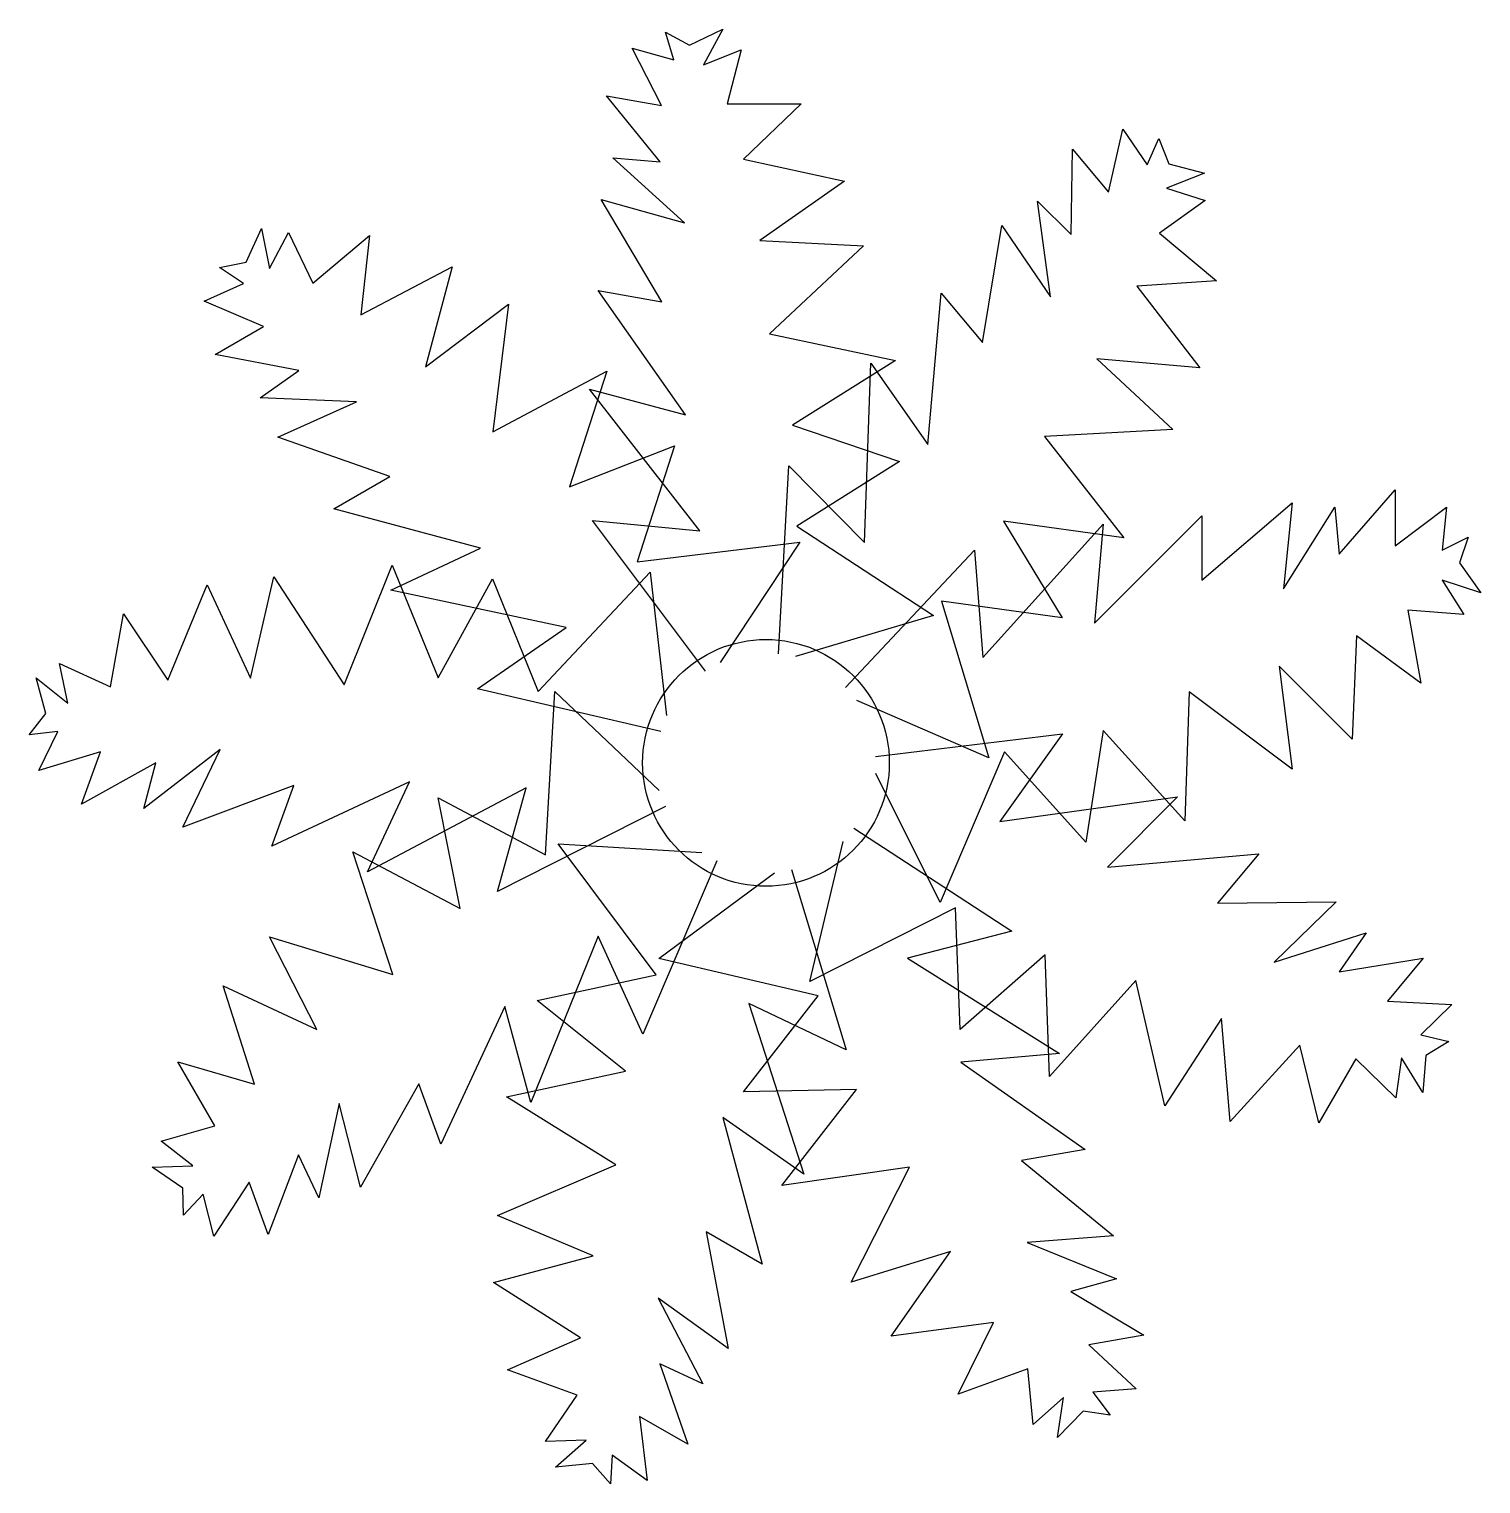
# Model space of a CAD drawing. Extents: x -2987 to 2898, y -2922 to 2974.
import ezdxf

# ---------------------------------------------------------------- set-up
doc = ezdxf.new("R2010")
doc.units = 0
doc.header["$LTSCALE"] = 1000
doc.header["$MEASUREMENT"] = 0
doc.layers.get('0').update_dxf_attribs({"linetype": 'CONTINUOUS'})

msp = doc.modelspace()

# ---------------------------------------------------------------- linework, layer by layer
for p, q in [((-373.4, 2850), (-406.7, 2961.9)), ((-406.7, 2961.9), (-309.9, 2909.4)), ((-309.9, 2909.4), (-174.7, 2974)), ((-174.7, 2974), (-253.4, 2828.8)), ((-423.8, 2664.5), (-541.9, 2897.3)), ((-541.9, 2897.3), (-373.4, 2850)), ((-253.4, 2828.8), (-101.1, 2890.3)), ((-101.1, 2890.3), (-157.5, 2670.5)), ((-428.8, 2435.6), (-646.7, 2703.8)), ((-646.7, 2703.8), (-423.8, 2664.5)), ((-157.5, 2670.5), (143.1, 2670.5)), ((143.1, 2670.5), (-90.9, 2446.7)), ((1388, 2313.5), (1447.3, 2567.8)), ((1447.3, 2567.8), (1545.9, 2423.2)), ((1237.1, 2141.4), (1242.5, 2486.9)), ((1242.5, 2486.9), (1388, 2313.5)), ((1545.9, 2423.2), (1592.3, 2530.4)), ((1592.3, 2530.4), (1632.8, 2428)), ((-330.9, 2188.7), (-620.4, 2451.8)), ((-620.4, 2451.8), (-428.8, 2435.6)), ((-90.9, 2446.7), (317.7, 2357)), ((1632.8, 2428), (1777.8, 2390.5)), ((1777.8, 2390.5), (1624.2, 2329.9)), ((317.7, 2357), (-25.2, 2117.1)), ((1624.2, 2329.9), (1780.4, 2279.1)), ((-422.6, 1869.1), (-667.8, 2283.4)), ((-667.8, 2283.4), (-330.9, 2188.7)), ((1153.4, 1889.3), (1100.7, 2277)), ((1100.7, 2277), (1237.1, 2141.4)), ((1780.4, 2279.1), (1595.9, 2147)), ((-2107.5, 2029.6), (-2045.5, 2165.9)), ((-2045.5, 2165.9), (-2012.4, 2004.1)), ((-2012.4, 2004.1), (-1935.3, 2149.1)), ((-1935.3, 2149.1), (-1837.2, 1944.5)), ((-1837.2, 1944.5), (-1607, 2137.7)), ((-1607, 2137.7), (-1642.3, 1815.9)), ((877.7, 1703.4), (956.2, 2178.5)), ((956.2, 2178.5), (1153.4, 1889.3)), ((1595.9, 2147), (1826.2, 1953.8)), ((-25.2, 2117.1), (395.4, 2095.9)), ((395.4, 2095.9), (14.2, 1739.1)), ((-2215.4, 2007.5), (-2107.5, 2029.6)), ((-2118, 1943.2), (-2215.4, 2007.5)), ((-1642.3, 1815.9), (-1271.7, 2009.8)), ((-1271.7, 2009.8), (-1380.2, 1605.6)), ((1826.2, 1953.8), (1503.1, 1932.7)), ((-2277.5, 1871.2), (-2118, 1943.2)), ((-326.7, 1410.4), (-679.8, 1914.4)), ((-679.8, 1914.4), (-422.6, 1869.1)), ((656.4, 1290.4), (709.8, 1903.5)), ((709.8, 1903.5), (877.7, 1703.4)), ((1503.1, 1932.7), (1758.4, 1601.4)), ((-2037.3, 1768.7), (-2277.5, 1871.2)), ((-1380.2, 1605.6), (-1044.3, 1859.7)), ((-1044.3, 1859.7), (-1107, 1341.3)), ((-2233.4, 1655.5), (-2037.3, 1768.7)), ((14.2, 1739.1), (525.7, 1631.2)), ((-1894.1, 1590.2), (-2233.4, 1655.5)), ((525.7, 1631.2), (108.1, 1369.1)), ((399.3, 892.8), (425.6, 1619.6)), ((425.6, 1619.6), (656.4, 1290.4)), ((1758.4, 1601.4), (1341.5, 1638)), ((1341.5, 1638), (1650.1, 1351.4)), ((-2051.3, 1479.3), (-1894.1, 1590.2)), ((-1107, 1341.3), (-645.8, 1587.5)), ((-645.8, 1587.5), (-797.2, 1118.3)), ((-1660.3, 1463.9), (-2051.3, 1479.3)), ((-268, 940.6), (-715, 1514.2)), ((-715, 1514.2), (-326.7, 1410.4)), ((-1979.3, 1319.9), (-1660.3, 1463.9)), ((108.1, 1369.1), (541.9, 1221.9)), ((-1525.2, 1160.2), (-1979.3, 1319.9)), ((1650.1, 1351.4), (1128.7, 1323.1)), ((1128.7, 1323.1), (1451.2, 911.7)), ((-797.2, 1118.3), (-370.3, 1284.4)), ((-370.3, 1284.4), (-521.7, 815.2)), ((51.1, 441.5), (92.8, 1204)), ((92.8, 1204), (399.3, 892.8)), ((541.9, 1221.9), (124.4, 959.8)), ((-1751.4, 1029.6), (-1525.2, 1160.2)), ((2324.2, 845.2), (2550.4, 1106.4)), ((2550.4, 1106.4), (2550.4, 880)), ((-1156.8, 870.5), (-1751.4, 1029.6)), ((1767.3, 740.7), (2132.8, 1054.2)), ((2132.8, 1054.2), (2097.9, 705.9)), ((2097.9, 705.9), (2306.8, 1036.8)), ((2306.8, 1036.8), (2324.2, 845.2)), ((2550.4, 880), (2759.2, 1036.8)), ((2759.2, 1036.8), (2741.8, 862.6)), ((-244.7, 371.1), (-702.8, 981.9)), ((-702.8, 981.9), (-268, 940.6)), ((124.4, 959.8), (679.2, 596.9)), ((879.8, 427.3), (1367.1, 967.1)), ((1451.2, 911.7), (962.8, 979.3)), ((962.8, 979.3), (1200.5, 587.7)), ((1332.3, 566.6), (1767.3, 1001.9)), ((1367.1, 967.1), (1332.3, 566.6)), ((1767.3, 1001.9), (1767.3, 740.7)), ((-521.7, 815.2), (136.7, 893.9)), ((136.7, 893.9), (-185.2, 406.6)), ((2741.8, 862.6), (2846.2, 914.9)), ((2846.2, 914.9), (2811.4, 810.4)), ((-1521.1, 700.3), (-1156.8, 870.5)), ((322.9, 305.4), (845, 862.6)), ((845, 862.6), (879.8, 427.3)), ((-1710.2, 316), (-1515.1, 800.9)), ((-1515.1, 800.9), (-1329.5, 344.2)), ((-923.6, 289.1), (-469.9, 772.6)), ((-469.9, 772.6), (-403.3, 192.4)), ((2811.4, 810.4), (2898.4, 688.5)), ((-2425.3, 335.4), (-2266.1, 722.1)), ((-2266.1, 722.1), (-2089.3, 342.8)), ((-2089.3, 342.8), (-1995.4, 753.4)), ((-1995.4, 753.4), (-1710.2, 316)), ((-1329.5, 344.2), (-1109.2, 745.8)), ((-1109.2, 745.8), (-923.6, 289.1)), ((2741.8, 740.7), (2828.8, 601.4)), ((2898.4, 688.5), (2741.8, 740.7)), ((-809.9, 548.3), (-1521.1, 700.3)), ((1200.5, 587.7), (712.2, 655.3)), ((712.2, 655.3), (904, 20.6)), ((-2657.3, 308.6), (-2605.1, 604.7)), ((-2605.1, 604.7), (-2425.3, 335.4)), ((679.2, 596.9), (119.4, 430.5)), ((2602.6, 618.8), (2654.8, 322.8)), ((2828.8, 601.4), (2602.6, 618.8)), ((-1169.6, 300.5), (-809.9, 548.3)), ((2393.8, 514.4), (2376.4, 96.4)), ((2654.8, 322.8), (2393.8, 514.4)), ((-2829.8, 241.7), (-2863.9, 402.4)), ((-2863.9, 402.4), (-2657.3, 308.6)), ((2080.5, 392.5), (2132.8, -25.5)), ((2376.4, 96.4), (2080.5, 392.5)), ((-2919.1, 200), (-2959.1, 344.4)), ((-2959.1, 344.4), (-2829.8, 241.7)), ((-425.9, 127), (-1169.6, 300.5)), ((-893.4, -372.2), (-856.5, 289.8)), ((-856.5, 289.8), (-432.6, -111.8)), ((904, 20.6), (368.2, 253)), ((1715.1, 288), (1697.7, -234.4)), ((2132.8, -25.5), (1715.1, 288)), ((-2987.5, 113.8), (-2919.1, 200)), ((-2871.5, 127.2), (-2987.5, 113.8)), ((-2947.4, -30.5), (-2871.5, 127.2)), ((1367.1, 131.3), (1297.4, -321.5)), ((1697.7, -234.4), (1367.1, 131.3)), ((443.7, 26.4), (1201.8, 117.7)), ((1201.8, 117.7), (948.6, -238.2)), ((-2697.6, 45.3), (-2947.4, -30.5)), ((-2775, -167.4), (-2697.6, 45.3)), ((-2473.1, 0.7), (-2775, -167.4)), ((-2212.9, 54.2), (-2522.3, -185.3)), ((-2522.3, -185.3), (-2473.1, 0.7)), ((-2364.7, -261.2), (-2212.9, 54.2)), ((966.8, 44.2), (705.8, -565.3)), ((1297.4, -321.5), (966.8, 44.2)), ((705.8, -565.3), (444.7, -42.9)), ((-1914.1, -91.6), (-2364.7, -261.2)), ((-1445.7, -76.8), (-2003.4, -337.1)), ((-2003.4, -337.1), (-1914.1, -91.6)), ((-1615.4, -441.2), (-1445.7, -76.8)), ((-972.9, -100.6), (-1615.4, -441.2)), ((-1089.1, -521.6), (-972.9, -100.6)), ((-1239.7, -590.9), (-1329.2, -141.7)), ((-1329.2, -141.7), (-893.4, -372.2)), ((-407.9, -176.5), (-1089.1, -521.6)), ((948.6, -238.2), (1668.9, -137.9)), ((1668.9, -137.9), (1384.8, -422.3)), ((356.8, -265), (996.3, -682.4)), ((-445.1, -859.4), (-842.4, -328.6)), ((-842.4, -328.6), (-259.5, -363.7)), ((177.3, -886.7), (313.1, -318.7)), ((-1513.2, -857.2), (-1675.5, -360.4)), ((-1675.5, -360.4), (-1239.7, -590.9)), ((-199, -397.4), (-499, -1099.6)), ((1384.8, -422.3), (1997.9, -368.5)), ((1997.9, -368.5), (1830, -568.6)), ((-434.1, -793.2), (35, -445.4)), ((103, -432.4), (324.6, -1163.1)), ((769, -587.6), (177.3, -886.7)), ((787.3, -1080.3), (769, -587.6)), ((1830, -568.6), (2311.4, -563.4)), ((2311.4, -563.4), (2060.9, -807.8)), ((-1820.8, -1080.4), (-2012.8, -705.5)), ((-2012.8, -705.5), (-1513.2, -857.2)), ((-680.6, -702.4), (-953.8, -1376.3)), ((-499, -1099.6), (-680.6, -702.4)), ((996.3, -682.4), (573.6, -792.2)), ((2060.9, -807.8), (2433.5, -688.6)), ((2433.5, -688.6), (2323.7, -846.5)), ((211.4, -944.4), (-434.1, -793.2)), ((573.6, -792.2), (1189.8, -1178.3)), ((1131.6, -778.2), (787.3, -1080.3)), ((1149.8, -1270.8), (1131.6, -778.2)), ((2323.7, -846.5), (2664.9, -791.8)), ((2664.9, -791.8), (2519.4, -965.2)), ((-927.1, -962.9), (-445.1, -859.4)), ((1499, -881.8), (1149.8, -1270.8)), ((1617.4, -1390.4), (1499, -881.8)), ((-2073.5, -1302.1), (-2200.1, -903.4)), ((-2200.1, -903.4), (-1820.8, -1080.4)), ((-1058.1, -988.1), (-1318, -1546)), ((-953.8, -1376.3), (-1058.1, -988.1)), ((-569.8, -1249.5), (-927.1, -962.9)), ((-91.3, -1333.6), (211.4, -944.4)), ((324.6, -1163.1), (-69.8, -975.6)), ((-69.8, -975.6), (154, -1667.5)), ((2519.4, -965.2), (2780.1, -979.4)), ((2780.1, -979.4), (2654.9, -1101.6)), ((1846.1, -1036.7), (1617.4, -1390.4)), ((1882.4, -1453.6), (1846.1, -1036.7)), ((2654.9, -1101.6), (2768.4, -1128.7)), ((1189.8, -1178.3), (789.3, -1213.6)), ((2164.4, -1144.7), (1882.4, -1453.6)), ((2241.2, -1459.2), (2164.4, -1144.7)), ((2768.4, -1128.7), (2674.6, -1186.4)), ((-2234, -1471.7), (-2384.3, -1211.3)), ((-2384.3, -1211.3), (-2073.5, -1302.1)), ((789.3, -1213.6), (1293.6, -1566.5)), ((2391.5, -1198.9), (2241.2, -1459.2)), ((2553.6, -1357.6), (2391.5, -1198.9)), ((2576.5, -1195), (2553.6, -1357.6)), ((2662.9, -1335.7), (2576.5, -1195)), ((2674.6, -1186.4), (2662.9, -1335.7)), ((-1051.9, -1353), (-569.8, -1249.5)), ((-1407.4, -1300.5), (-1643.6, -1720)), ((-1318, -1546), (-1407.4, -1300.5)), ((-608.1, -1629.3), (-1051.9, -1353)), ((366.7, -1323.5), (-91.3, -1333.6)), ((63.9, -1712.6), (366.7, -1323.5)), ((-1730, -1380.9), (-1813.1, -1763.2)), ((-1643.6, -1720), (-1730, -1380.9)), ((-2452.5, -1532.7), (-2234, -1471.7)), ((154, -1667.5), (-175.4, -1437.1)), ((-175.4, -1437.1), (-15.9, -2031.5)), ((-2323.1, -1633.8), (-2452.5, -1532.7)), ((-1894.9, -1589.2), (-2018.2, -1912)), ((-1813.1, -1763.2), (-1894.9, -1589.2)), ((1293.6, -1566.5), (1036.4, -1611.8)), ((-2488.2, -1638.3), (-2323.1, -1633.8)), ((-2364.7, -1723.1), (-2488.2, -1638.3)), ((-1088.4, -1834.3), (-608.1, -1629.3)), ((581.4, -1639), (63.9, -1712.6)), ((345.3, -2104.8), (581.4, -1639)), ((1036.4, -1611.8), (1408.5, -1917.3)), ((-2095.6, -1699.3), (-2238.2, -1918)), ((-2018.2, -1912), (-2095.6, -1699.3)), ((-2361.7, -1833.2), (-2364.7, -1723.1)), ((-2281.4, -1748.4), (-2361.7, -1833.2)), ((-2238.2, -1918), (-2281.4, -1748.4)), ((-700.4, -1998), (-1088.4, -1834.3)), ((-15.9, -2031.5), (-242.2, -1900.9)), ((-242.2, -1900.9), (-153.4, -2374.1)), ((1408.5, -1917.3), (1059.5, -1943.5)), ((1059.5, -1943.5), (1421.6, -2091.7)), ((-1104.7, -2106.2), (-700.4, -1998)), ((747.8, -1980.8), (345.3, -2104.8)), ((507.6, -2323.5), (747.8, -1980.8)), ((-751.4, -2330.3), (-1104.7, -2106.2)), ((1421.6, -2091.7), (1236, -2142.1)), ((-153.4, -2374.1), (-437.6, -2169.8)), ((-437.6, -2169.8), (-255.5, -2516.1)), ((1236, -2142.1), (1532.5, -2319.5)), ((922.2, -2268.1), (507.6, -2323.5)), ((778.9, -2558.4), (922.2, -2268.1)), ((-1047.8, -2460.5), (-751.4, -2330.3)), ((1532.5, -2319.5), (1309.5, -2358.8)), ((1309.5, -2358.8), (1500.2, -2537.3)), ((-765.4, -2563.3), (-1047.8, -2460.5)), ((-255.5, -2516.1), (-430.1, -2435.4)), ((-430.1, -2435.4), (-317, -2761.9)), ((1061.4, -2455.6), (778.9, -2558.4)), ((1083.5, -2681.4), (1061.4, -2455.6)), ((-893.6, -2750.6), (-765.4, -2563.3)), ((1205.6, -2571.5), (1083.5, -2681.4)), ((1181.3, -2734.9), (1205.6, -2571.5)), ((1500.2, -2537.3), (1325.6, -2550.4)), ((1325.6, -2550.4), (1395.2, -2644.1)), ((-317, -2761.9), (-513.1, -2648.7)), ((-513.1, -2648.7), (-481.7, -2907.9)), ((1286.3, -2628), (1181.3, -2734.9)), ((1395.2, -2644.1), (1286.3, -2628)), ((-729.4, -2744.9), (-893.6, -2750.6)), ((-853, -2854.4), (-729.4, -2744.9)), ((-623.9, -2805.8), (-630.8, -2922.4)), ((-481.7, -2907.9), (-623.9, -2805.8)), ((-703.9, -2840), (-853, -2854.4)), ((-630.8, -2922.4), (-703.9, -2840))]:
    msp.add_line(p, q)
msp.add_circle((0, 0), 500)

doc.saveas('drawing.dxf')
